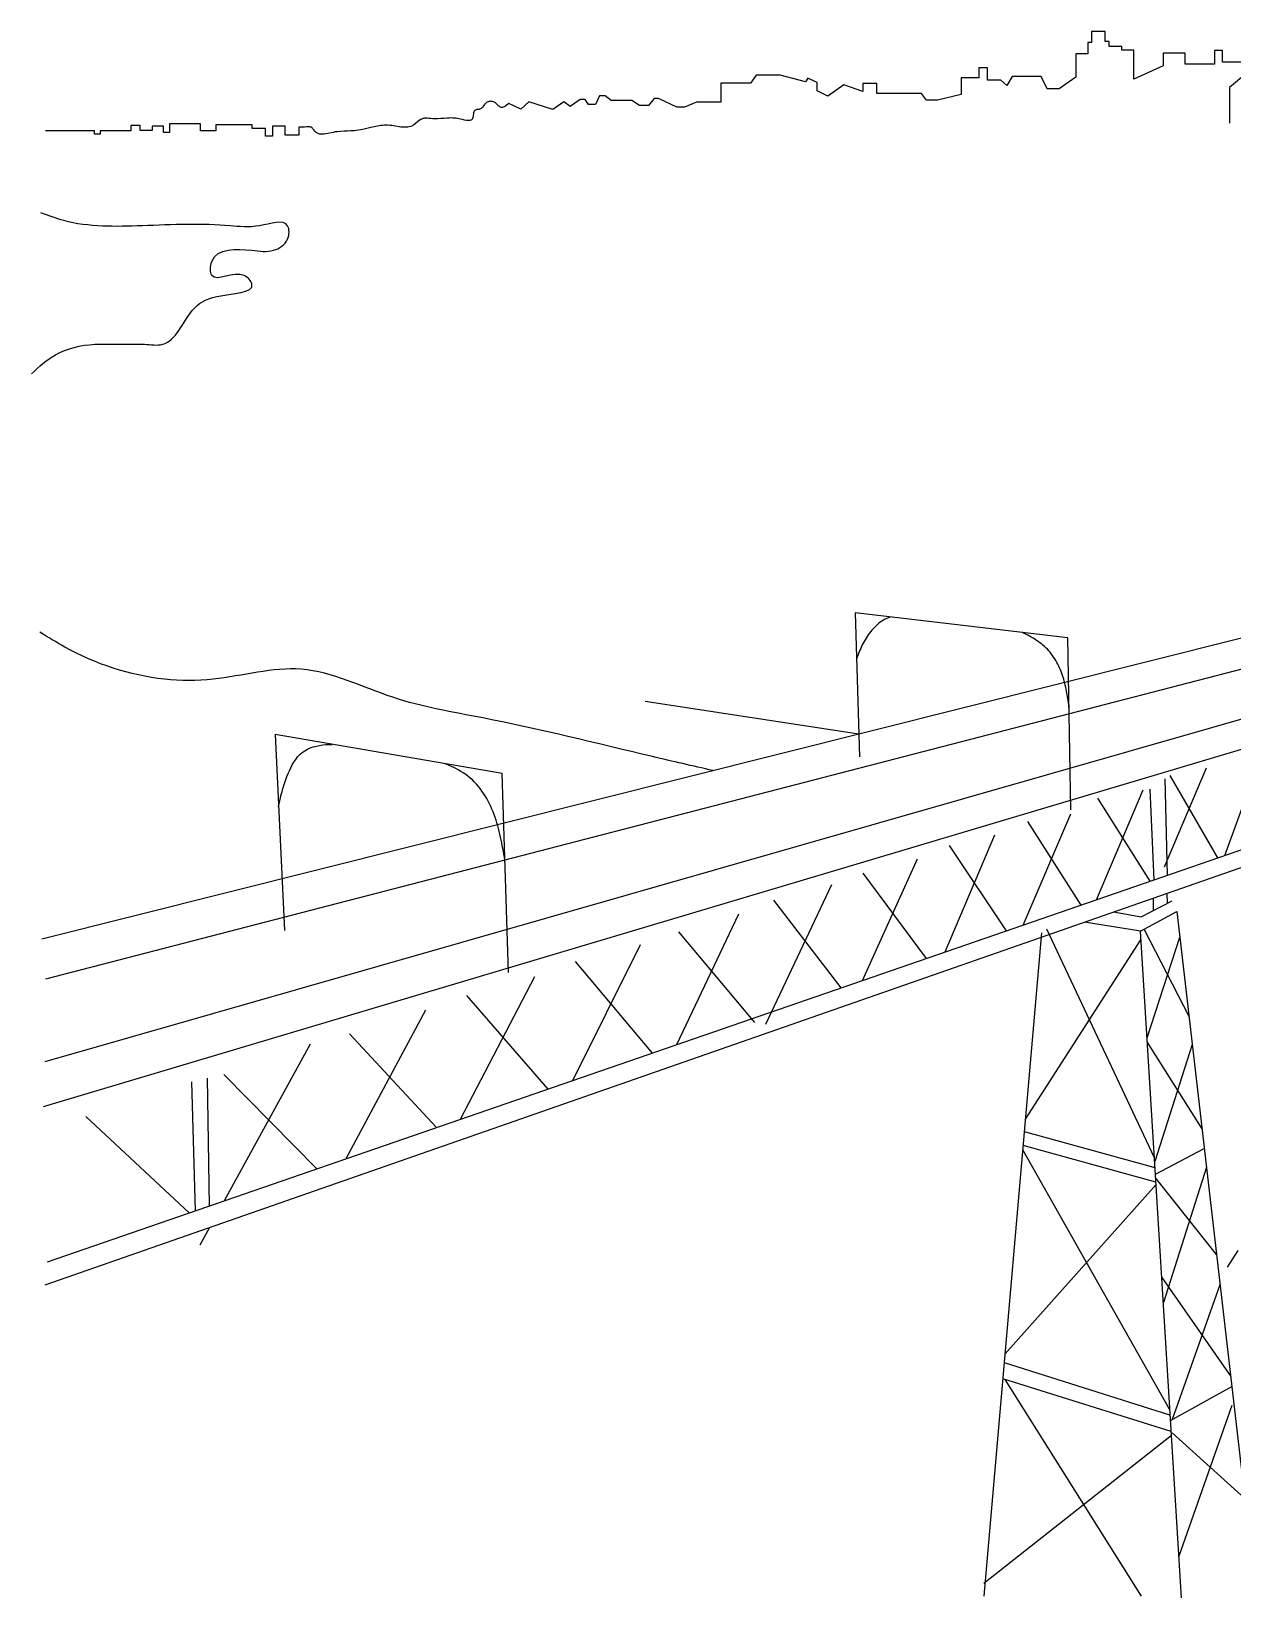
# Model space of a CAD drawing. Header units: millimetres. Extents: x 0 to 1.01, y 0 to 0.56.
# Drawn here: x -0.005 to 0.391, y -0.004 to 0.515 of the extents above; entities that cross this region are included whole.
import ezdxf

# ---------------------------------------------------------------- set-up
doc = ezdxf.new("R2010")
doc.units = ezdxf.units.MM
doc.layers.get('0').update_dxf_attribs({"color": 10})

msp = doc.modelspace()

# ---------------------------------------------------------------- linework, layer by layer
for points in [[(0.39433, 0.50471), (0.38735, 0.50471), (0.38735, 0.50853), (0.38474, 0.50853), (0.38474, 0.5041), (0.37507, 0.5041), (0.37507, 0.5077), (0.36781, 0.5077), (0.36781, 0.50349), (0.35822, 0.49917), (0.35822, 0.50864), (0.35422, 0.50864), (0.35422, 0.50991), (0.35006, 0.50991), (0.35006, 0.51147), (0.34873, 0.51147), (0.34873, 0.51479), (0.34419, 0.51479), (0.34419, 0.51113), (0.34308, 0.51113), (0.34308, 0.50748), (0.33909, 0.50748), (0.33909, 0.49983)], [(0.33909, 0.49983), (0.3355, 0.49729), (0.33363, 0.49597), (0.32961, 0.49597), (0.32765, 0.50001), (0.31814, 0.50001), (0.31633, 0.49699), (0.31437, 0.4988), (0.30999, 0.4988), (0.30999, 0.50287), (0.30712, 0.50287), (0.30712, 0.49955), (0.30139, 0.49955), (0.30139, 0.49412), (0.29354, 0.49216), (0.28992, 0.49216), (0.28826, 0.49443), (0.27724, 0.49443), (0.27362, 0.49443), (0.27362, 0.49774), (0.26894, 0.49774), (0.26894, 0.49503), (0.26275, 0.49729), (0.25747, 0.49352), (0.254, 0.49533), (0.254, 0.49805), (0.2509, 0.49942), (0.25016, 0.49823), (0.24174, 0.50046), (0.23388, 0.50046), (0.23206, 0.49785), (0.22229, 0.49785), (0.22229, 0.49158), (0.21424, 0.49158), (0.21029, 0.48995), (0.20779, 0.48995), (0.20174, 0.49273), (0.2003, 0.49273), (0.19848, 0.49043), (0.19551, 0.49043), (0.19301, 0.49206), (0.1862, 0.49206), (0.18418, 0.4936), (0.18236, 0.4936), (0.18101, 0.49081), (0.17871, 0.49081), (0.17765, 0.49244), (0.17593, 0.49244), (0.17266, 0.49014), (0.17065, 0.49168), (0.167, 0.48918), (0.15911, 0.49161), (0.15648, 0.48929), (0.15246, 0.49115)], [(0.39572, 0.50142), (0.38962, 0.49641), (0.38962, 0.48462)], [(0.15246, 0.49115), (0.15194, 0.49071), (0.15143, 0.49032), (0.15118, 0.49015), (0.15093, 0.49001), (0.15068, 0.48991), (0.15044, 0.48984), (0.1502, 0.48982), (0.15003, 0.48983), (0.14975, 0.48992), (0.14953, 0.49004), (0.14931, 0.4902), (0.1491, 0.49038), (0.14866, 0.49079), (0.1482, 0.4912), (0.14795, 0.49139), (0.1477, 0.49155), (0.14747, 0.49166), (0.14715, 0.49177), (0.14685, 0.49182), (0.14656, 0.49184), (0.14626, 0.49182), (0.14596, 0.49176), (0.14567, 0.49168), (0.1454, 0.49156), (0.14513, 0.49141), (0.14489, 0.49124), (0.14477, 0.49113), (0.14448, 0.49081), (0.14413, 0.49034), (0.14378, 0.48987), (0.1436, 0.48967), (0.14339, 0.48949), (0.14313, 0.48934), (0.14289, 0.48925), (0.1426, 0.48919), (0.1423, 0.48914), (0.14201, 0.48909), (0.14173, 0.48903), (0.14148, 0.48893), (0.14133, 0.48884), (0.14127, 0.48879), (0.14111, 0.48859), (0.141, 0.48835), (0.14091, 0.48808), (0.14085, 0.48778), (0.14076, 0.48715), (0.14071, 0.48684), (0.14065, 0.48655), (0.14058, 0.48628), (0.14049, 0.4861), (0.14033, 0.48587), (0.14016, 0.48573), (0.13995, 0.48563), (0.13972, 0.48556), (0.13947, 0.48553), (0.13919, 0.48552), (0.1389, 0.48553), (0.13859, 0.48557), (0.13793, 0.48568), (0.13724, 0.48584), (0.13655, 0.486), (0.13608, 0.4861), (0.13521, 0.48624), (0.13458, 0.4863), (0.13398, 0.48634), (0.13339, 0.48635), (0.13282, 0.48634), (0.13226, 0.48631), (0.13118, 0.48623), (0.13012, 0.48613), (0.12905, 0.48607), (0.12851, 0.48606), (0.12795, 0.48607), (0.12748, 0.4861), (0.12681, 0.48616), (0.12622, 0.48623), (0.12564, 0.48627), (0.12507, 0.48627), (0.12479, 0.48625), (0.12452, 0.48622), (0.12425, 0.48615), (0.12406, 0.4861), (0.12374, 0.48596), (0.1235, 0.48583), (0.12303, 0.48551), (0.12258, 0.48515), (0.12169, 0.4844), (0.12123, 0.48406), (0.12107, 0.48396), (0.12076, 0.48379), (0.12026, 0.48358), (0.11975, 0.48343), (0.11921, 0.48334), (0.11867, 0.4833), (0.11811, 0.4833), (0.11753, 0.48333), (0.11695, 0.48338), (0.11636, 0.48346), (0.11396, 0.48383), (0.11336, 0.4839), (0.11259, 0.48396), (0.11217, 0.48397), (0.11159, 0.48396), (0.111, 0.48393), (0.11043, 0.48388), (0.10929, 0.48371), (0.10816, 0.48348), (0.10705, 0.48322), (0.10486, 0.48268), (0.10378, 0.48245), (0.10295, 0.48231), (0.10161, 0.48217), (0.10052, 0.4821), (0.09942, 0.48206), (0.0983, 0.48201), (0.09716, 0.48194), (0.09599, 0.48182), (0.09539, 0.48174), (0.0947, 0.48162), (0.09353, 0.48137), (0.09291, 0.48123), (0.09229, 0.48111), (0.09169, 0.48103), (0.09111, 0.48099), (0.09083, 0.481), (0.09055, 0.48102), (0.09028, 0.48106), (0.09003, 0.48113), (0.08978, 0.48121), (0.08954, 0.48132), (0.08931, 0.48146), (0.08911, 0.48162), (0.0889, 0.48182), (0.0887, 0.48204), (0.08833, 0.4825), (0.08794, 0.48293), (0.08773, 0.48311), (0.08743, 0.48331), (0.08728, 0.48338), (0.08702, 0.48344), (0.08675, 0.48348), (0.08647, 0.48348), (0.08618, 0.48346), (0.08588, 0.48342), (0.08526, 0.48331)], [(0.08526, 0.48331), (0.08335, 0.48331), (0.08335, 0.4807), (0.07886, 0.4807), (0.07886, 0.48369), (0.07478, 0.48369), (0.07478, 0.4804), (0.07238, 0.4804), (0.07238, 0.48289), (0.068, 0.48289), (0.068, 0.48409), (0.05604, 0.48409), (0.05604, 0.4821), (0.05106, 0.4821), (0.05106, 0.48439), (0.04079, 0.48439), (0.04079, 0.4816), (0.0389, 0.4816), (0.0389, 0.48369), (0.03511, 0.48369), (0.03511, 0.4822), (0.03122, 0.4822), (0.03122, 0.48389), (0.02813, 0.48389), (0.02813, 0.4821), (0.01807, 0.4821), (0.01807, 0.481), (0.01617, 0.481), (0.01617, 0.4821), (0, 0.4821)], [(-0.00123, 0.21627), (0.66598, 0.38359), (0.89927, 0.43265)], [(-0.0001, 0.17594), (0.68614, 0.37236), (0.91285, 0.42752)], [(0.00014, 0.20312), (0.67409, 0.3777), (0.89988, 0.42893)], [(-0.00062, 0.16113), (0.6923, 0.36779), (0.90604, 0.42129)], [(0.33749, 0.25868), (0.3365, 0.31534), (0.26643, 0.32352), (0.26786, 0.27614)], [(0.27804, 0.32216), (0.27745, 0.32194), (0.27687, 0.3217), (0.27631, 0.32143), (0.27576, 0.32112), (0.27522, 0.32079), (0.2747, 0.32043), (0.2742, 0.32004), (0.27371, 0.31963), (0.27324, 0.3192), (0.27279, 0.31875), (0.27235, 0.31828), (0.27193, 0.31779), (0.27152, 0.3173), (0.27113, 0.31679), (0.27076, 0.31628), (0.2704, 0.31575), (0.27006, 0.31522), (0.26973, 0.31468), (0.26941, 0.31413), (0.26911, 0.31357), (0.26882, 0.31301), (0.26854, 0.31244), (0.26828, 0.31186), (0.26802, 0.31128), (0.26778, 0.3107), (0.26755, 0.31011), (0.26732, 0.30952), (0.2671, 0.30892), (0.26689, 0.30833)], [(0.00071, 0.11007), (0.60219, 0.31758)], [(0.33691, 0.29191), (0.33682, 0.29257), (0.33673, 0.29323), (0.33663, 0.29389), (0.33654, 0.29454), (0.33644, 0.2952), (0.33634, 0.29586), (0.33623, 0.29652), (0.33612, 0.29717), (0.336, 0.29782), (0.33587, 0.29847), (0.33574, 0.29912), (0.33559, 0.29977), (0.33544, 0.30041), (0.33527, 0.30105), (0.3351, 0.30169), (0.33491, 0.30233), (0.3347, 0.30296), (0.33449, 0.30358), (0.33425, 0.30421), (0.334, 0.30482), (0.33374, 0.30544), (0.33346, 0.30604), (0.33316, 0.30664), (0.33284, 0.30724), (0.33251, 0.30782), (0.33216, 0.30839), (0.33179, 0.30895), (0.33141, 0.30949), (0.33101, 0.31003), (0.33059, 0.31055), (0.33016, 0.31105), (0.32971, 0.31154), (0.32924, 0.31201), (0.32876, 0.31246), (0.32826, 0.31289), (0.32774, 0.31331), (0.32722, 0.31371), (0.32668, 0.31409), (0.32613, 0.31447), (0.32557, 0.31483), (0.325, 0.31518), (0.32443, 0.31552), (0.32385, 0.31585), (0.32326, 0.31617), (0.32268, 0.31648), (0.32209, 0.31679), (0.3215, 0.31709)], [(-0.00013, 0.10247), (0.60529, 0.3137)], [(0.19733, 0.29444), (0.26763, 0.28369)], [(0.15238, 0.20518), (0.15033, 0.27066), (0.07556, 0.28349), (0.07864, 0.21905)], [(0.0767, 0.2597), (0.07692, 0.26071), (0.07714, 0.26172), (0.07738, 0.26273), (0.07762, 0.26374), (0.07788, 0.26474), (0.07816, 0.26574), (0.07845, 0.26673), (0.07876, 0.26772), (0.0791, 0.2687), (0.07946, 0.26968), (0.07986, 0.27065), (0.08028, 0.27161), (0.08074, 0.27256), (0.08124, 0.2735), (0.08178, 0.27442), (0.08237, 0.27529), (0.08301, 0.27612), (0.08372, 0.27688), (0.08448, 0.27756), (0.08532, 0.27816), (0.08622, 0.27867), (0.08717, 0.27909), (0.08816, 0.27944), (0.08918, 0.27972), (0.09021, 0.27993), (0.09124, 0.28008), (0.09228, 0.28019), (0.09332, 0.28025), (0.09435, 0.28027)], [(0.38816, 0.24374), (0.401, 0.27887)], [(0.15121, 0.24225), (0.15104, 0.2432), (0.15086, 0.24414), (0.15069, 0.24508), (0.15051, 0.24602), (0.15033, 0.24696), (0.15015, 0.2479), (0.14996, 0.24884), (0.14976, 0.24978), (0.14955, 0.25071), (0.14933, 0.25164), (0.14909, 0.25257), (0.14884, 0.2535), (0.14858, 0.25442), (0.14829, 0.25534), (0.14799, 0.25625), (0.14767, 0.25715), (0.14732, 0.25806), (0.14695, 0.25895), (0.14656, 0.25984), (0.14614, 0.26072), (0.14569, 0.26159), (0.14522, 0.26245), (0.14472, 0.26329), (0.1442, 0.26411), (0.14365, 0.26492), (0.14307, 0.2657), (0.14247, 0.26645), (0.14184, 0.26718), (0.14119, 0.26788), (0.14051, 0.26855), (0.1398, 0.26919), (0.13906, 0.26979), (0.1383, 0.27035), (0.13752, 0.27088), (0.13671, 0.27138), (0.13588, 0.27185), (0.13504, 0.2723), (0.13418, 0.27272), (0.1333, 0.27312), (0.13242, 0.27351), (0.13152, 0.27389)], [(0.36824, 0.23994), (0.38213, 0.27253)], [(0.37005, 0.26997), (0.3857, 0.24289)], [(0.34585, 0.22914), (0.36126, 0.26528)], [(0.36484, 0.2357), (0.36353, 0.26558)], [(0.36836, 0.2689), (0.36919, 0.2372)], [(0.34617, 0.26257), (0.36345, 0.23522)], [(0.32172, 0.22082), (0.33741, 0.25744)], [(0.32322, 0.25487), (0.34078, 0.2274)], [(0.29605, 0.21196), (0.31248, 0.25045)], [(0.29738, 0.24698), (0.3162, 0.21891)], [(0.2689, 0.2026), (0.28696, 0.24261)], [(0.23707, 0.18826), (0.25874, 0.23412)], [(0.26899, 0.23793), (0.28981, 0.20981)], [(0.23963, 0.22901), (0.26177, 0.20014)], [(0.35145, 0.22514), (0.36058, 0.22353), (0.37078, 0.22882)], [(0.36454, 0.2297), (0.36454, 0.22558)], [(0.369, 0.23126), (0.36913, 0.22796)], [(0.20773, 0.18149), (0.22819, 0.2245)], [(0.37386, -0.00053), (0.36037, 0.21876), (0.37236, 0.22525), (0.39885, -0.00402)], [(0.20833, 0.21864), (0.23331, 0.18871)], [(0.30888, -0.00003), (0.32788, 0.21826)], [(0.36495, 0.14423), (0.32949, 0.21943)], [(0.36037, 0.21876), (0.34191, 0.22181)], [(0.36153, 0.21939), (0.37636, 0.19066)], [(0.17353, 0.16969), (0.19583, 0.21442)], [(0.32255, 0.15697), (0.36043, 0.21599)], [(0.36253, 0.18367), (0.37333, 0.21688)], [(0.17429, 0.20878), (0.19968, 0.17871)], [(0.13657, 0.15694), (0.16109, 0.20387)], [(0.13855, 0.19759), (0.16528, 0.16685)], [(0.099, 0.14398), (0.12516, 0.19292)], [(0.05894, 0.13016), (0.08718, 0.18171)], [(0.10011, 0.18503), (0.12875, 0.15424)], [(0.38062, 0.15379), (0.36261, 0.18236)], [(0.37742, 0.18148), (0.36503, 0.14303)], [(0.05871, 0.17166), (0.0893, 0.14063)], [(0.04934, 0.12685), (0.04819, 0.16927)], [(0.05321, 0.17046), (0.05389, 0.12842)], [(0.01329, 0.1578), (0.04727, 0.12613)], [(0.36517, 0.14095), (0.32217, 0.15277)], [(0.37006, 0.06129), (0.32167, 0.14692)], [(0.36543, 0.13624), (0.32179, 0.14824)], [(0.36529, 0.13883), (0.38137, 0.14727)], [(0.38208, 0.14119), (0.36789, 0.0966)], [(0.31573, 0.07969), (0.36549, 0.13548)], [(0.38539, 0.11248), (0.36537, 0.13753)], [(0.05097, 0.11561), (0.05414, 0.12141)], [(0.38904, 0.10822), (0.39245, 0.11371)], [(0.36737, 0.1049), (0.39004, 0.07228)], [(0.37092, 0.05822), (0.38654, 0.10255)], [(0.37001, 0.05953), (0.31557, 0.0768)], [(0.3705, 0.05419), (0.31511, 0.07157)], [(0.36067, -0.00002), (0.3158, 0.07135)], [(0.37027, 0.05786), (0.39042, 0.06897)], [(0.37303, 0.01298), (0.39053, 0.06289)], [(0.30885, 0.00431), (0.37057, 0.05295)], [(0.37083, 0.05375), (0.39467, 0.03221)]]:
    msp.add_lwpolyline(points)
msp.add_spline([(-0.00457, 0.40221), (0.00328, 0.40844), (0.01621, 0.4119), (0.02614, 0.4119), (0.03261, 0.4119), (0.03861, 0.4119), (0.04831, 0.42298), (0.05639, 0.42759), (0.06793, 0.43175), (0.06539, 0.43451), (0.05477, 0.43451), (0.05477, 0.43913), (0.06793, 0.44282), (0.07509, 0.44282), (0.07971, 0.44651), (0.07971, 0.4509), (0.07047, 0.4509), (0.06077, 0.4509), (0.03191, 0.4509), (0.00601, 0.4526), (-0.00153, 0.45515)], degree=3)
msp.add_open_spline([(0.21965, 0.27166), (0.21302, 0.27316), (0.18778, 0.27893), (0.1528, 0.28783), (0.11371, 0.29421), (0.08531, 0.30889), (0.05959, 0.30114), (0.03298, 0.30117), (0.01333, 0.30775), (0.0009, 0.3155), (-0.00179, 0.31717)], degree=3, knots=[0.0038446, 0.0038446, 0.0038446, 0.0038446, 0.024218, 0.0815402, 0.1118788, 0.1433724, 0.1725833, 0.18859, 0.2230782, 0.2325682, 0.2325682, 0.2325682, 0.2325682])

doc.saveas('drawing.dxf')
